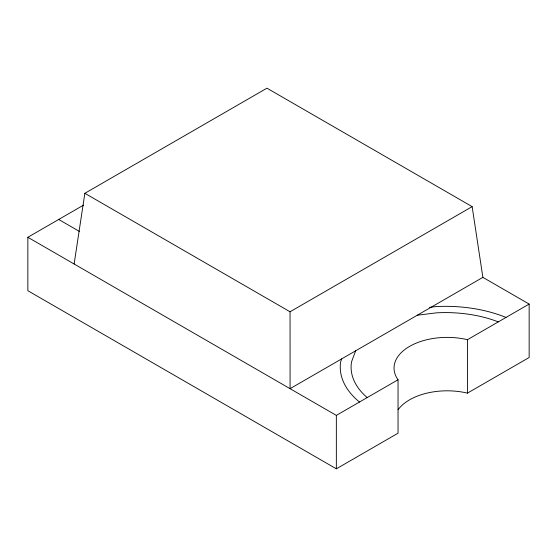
<?xml version="1.0" encoding="UTF-8"?>
<svg xmlns="http://www.w3.org/2000/svg" width="557" height="557" viewBox="0 0 557 557"><rect width="100%" height="100%" fill="white"/><g stroke="black" fill="none" stroke-linecap="round" stroke-linejoin="round"><path stroke-width="0.84" d="M74.123 263.997L84.859 193.307L266.949 88.18L472.141 206.64L482.877 277.358L529.15 304.073L529.15 357.503L467.448 393.124A53.173 30.698 0 0 0 398.095 409.743M341.692 358.868L340.633 361.855A105.148 60.706 0 0 0 359.481 402.029M355.638 350.819L351.53 361.876A94.46 54.537 0 0 0 367.188 397.58M529.15 304.073L467.448 339.693A53.173 30.698 0 0 0 409.611 346.37A53.173 30.698 0 0 0 398.039 379.77L398.039 433.2L336.344 468.82L27.85 290.719L27.85 237.282L83.529 205.136M84.859 193.307L290.051 311.774L472.141 206.64M482.877 277.358L290.072 388.675L290.051 311.774M27.85 237.282L336.344 415.39L398.039 379.77M417.304 315.213L436.458 312.846A94.46 54.537 0 0 1 498.299 321.883M429.544 307.367L436.416 306.552A105.148 60.706 0 0 1 506.014 317.434M58.701 219.472L79.595 231.538M467.448 339.693L467.448 393.124M336.344 415.39L336.344 468.82"/></g></svg>
